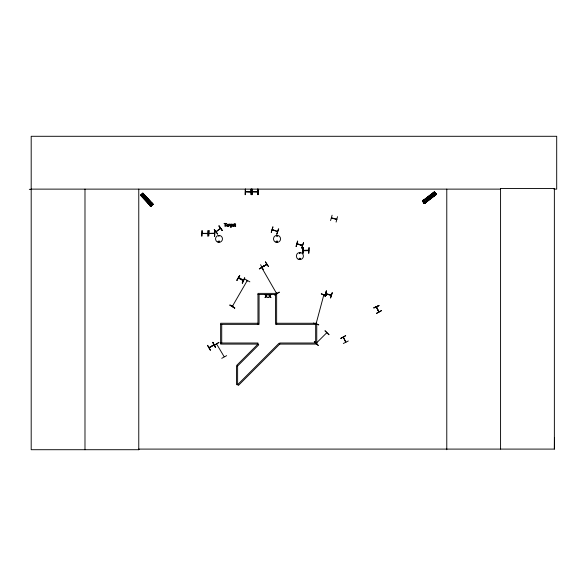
<?xml version="1.0" encoding="UTF-8"?>
<svg xmlns="http://www.w3.org/2000/svg" width="586" height="586" viewBox="0 0 586 586"><rect width="100%" height="100%" fill="white"/><g stroke="black" fill="none" stroke-linecap="round" stroke-linejoin="round"><path stroke-width="0.88" d="M553.96 189.124L556.7 189.124L556.7 136.289L31.19 136.289L31.19 449.711L138.853 449.711L138.779 449.096L554.363 449.096L554.444 437.764M345.711 342.253L343.242 337.221M376.358 307.013L378.798 311.928L376.358 306.947M378.549 311.415L378.974 311.84M316.191 323.311L316.074 323.846M316.455 323.362L316.315 323.787M324.021 295.007L323.677 295.483L324.043 294.956M247.512 280.569L247.028 280.855M218.703 235.975L219.303 235.894L218.739 236.048M218.629 241.498C219.75 240.458 219.003 242.509 218.717 241.666M276.511 241.359C277.449 243.307 277.742 240.011 276.599 241.242M277.346 235.975L276.739 236.055L277.303 235.902M276.717 241.41C277.552 242.853 277.163 240.07 276.746 241.666M299.585 253.145L300.157 252.991L299.651 253.284M299.995 253.035L299.959 252.874M300.259 258.763C299.431 257.481 299.651 259.635 300.127 258.902M300.376 258.8C299.571 256.705 299.036 260.484 300.428 258.668M213.531 345.337L213.949 344.802M213.985 345.029L209.224 347.791L213.831 344.839M266.352 264.799L266.784 264.257M313.459 323.164L318.806 324.856L313.437 323.238M330.577 220.6L332.101 215.209M331.954 218.168L331.405 217.824M336.122 219.354L336.818 219.274M337.514 216.659L336.1 222.079M316.088 323.787L323.816 294.941M326.299 290.971L325.127 296.45L326.277 290.964M325.091 296.443L326.541 291.03M326.351 294.004L325.897 293.63M330.804 294.941L331.237 295.293L325.882 293.857M330.614 297.922L332.284 292.575L330.533 297.9M295.996 246.479L297.527 241.095M296.223 246.545L297.732 241.146M302.405 245.527L297.109 243.981L302.288 245.49M297.659 244.201L297.197 243.776M302.361 245.453L301.885 245.336M301.768 248.09L303.497 242.758M303.475 242.75L301.695 248.068M232.32 306.368L232.81 305.973L232.503 306.515M272.9 226.936L271.318 232.312M271.245 232.29L272.878 226.929M277.368 231.631L272.27 229.785L272.864 229.785M276.98 231.455L277.566 231.433M276.68 234.188L278.46 228.877M276.878 234.261L278.724 228.972M261.7 267.648L261.898 267.978M276.797 293.352L276.343 292.963L276.658 293.498M326.739 332.775L316.176 343.279M218.541 241.227C218.856 243.498 220.248 239.945 218.527 241.366M345.872 342.085L343.447 337.184M378.944 311.789L376.542 306.808L376.505 307.372M216.029 231.646L220.468 228.225M236.891 280.233L239.733 275.398L236.869 280.218M237.074 280.328L239.696 275.376M238.817 278.255C237.176 276.394 245.402 280.775 242.772 280.32M242.179 282.987L244.706 277.991M202.111 233.367L202.734 233.558M245.409 191.79L251.013 191.981L245.468 191.79M252.178 191.79L257.774 191.981M308.734 250.347L303.145 250.317L303.804 250.603M244.977 279.112L249.863 281.844M232.334 306.419L232.613 305.929M232.591 306.427L232.781 306.024M232.364 306.368L247.329 280.445L247.248 281.031M151.715 205.239L151.327 204.77M216.747 344.253L224.094 356.61M207.715 233.624L202.229 233.338M207.708 233.367L207.085 233.624M318.235 345.403L314.257 341.455L318.205 345.432M328.944 334.687L324.966 330.738L328.936 334.701M140.472 195.263L142.838 193.043L153.114 204.206M141.68 196.237L143.731 194.332M142.383 196.991L144.434 195.087M143.431 198.119L145.482 196.215M144.354 199.123L146.405 197.218M145.401 200.251L147.46 198.346M149.899 205.085L151.957 203.181M149.862 205.73L152.594 203.188M149.943 205.811L152.675 203.269M153.158 204.155L150.8 206.367L140.523 195.211M262.557 266.967L261.957 266.982L266.828 264.454M209.656 347.571L209.121 347.535L213.897 344.832M214.381 229.5L217.736 233.99M216.227 231.77L220.629 228.43M422.447 201.086L434.46 191.827M422.535 201.203L434.556 191.952M422.631 201.328L434.651 192.069L422.733 201.459M422.777 201.518L434.761 192.215M422.85 201.613L434.885 192.376M422.96 201.752L435.024 192.552M423.143 201.965L423.663 202.646M423.788 202.807L435.098 194.098L423.832 202.859M423.905 202.961L435.955 193.746M424.059 203.159L436.065 193.893M424.125 203.239L436.138 193.981M424.235 203.393L436.255 194.134L424.271 203.437M424.345 203.532L436.402 194.325L434.424 191.776L422.411 201.042L424.389 203.584L436.409 194.332M336.723 219.494L331.361 218.043M325.999 293.652L331.193 295.014M297.153 243.776L302.369 245.219M276.438 293.718L279.2 292.099M274.482 295.132L279.302 292.282M214.227 345.315L219.01 342.4L214.249 345.344M221.75 358.332L226.665 355.636M260.58 264.718L263.348 269.582M265.429 261.913L268.498 266.608L265.443 261.905M262.081 267.194L266.879 264.425L262.103 267.238M207.473 345.418L210.301 350.26M373.89 308.046L378.9 305.548M378.93 305.606L373.765 307.804L378.937 305.621M381.413 310.683L376.505 313.393L381.398 310.646M340.781 338.342L345.711 335.668L340.818 338.408M348.311 340.971L343.315 343.506M207.598 233.616L202.111 233.558M29.3 189.344L31.19 189.337M31.19 189.124L500.576 189.124M252.236 191.79L257.715 191.79M245.124 194.684L245.409 189.088M251.321 194.684L251.05 189.088L251.086 194.684M207.708 230.664L207.752 236.261M214.447 233.133L208.975 233.418M202.17 233.367L207.598 233.338M209.077 233.418L214.564 233.448M308.734 250.603C293.85 251.138 311.767 249.746 308.185 250.559M257.972 294.472L276.643 294.472M257.972 323.252L220.636 323.252L220.636 344.099L257.972 344.099L258.741 344.868L237.623 365.994L237.623 384.658L238.392 385.427L279.793 344.033L279.024 343.264L237.623 384.658L236.532 384.658L236.532 365.994L237.623 365.994L236.854 365.217L257.972 344.099L257.972 343.008L220.636 343.008M276.643 323.252L316.755 323.252L316.755 344.099L279.793 344.099L279.793 343.008L316.755 343.008M220.636 324.344L259.063 324.344L259.063 294.472M316.755 324.344L275.552 324.344L275.552 294.472M331.522 217.824L336.708 219.215M325.897 293.923L331.222 295.351M243.227 280.555L238.392 277.998L243.337 280.606M272.336 229.602L277.464 231.367M229.946 305.145L234.832 307.884M276.9 236.217L277.185 235.975M424.096 201.987L423.451 202.045M142.523 193.336L152.843 204.455M142.427 193.424L152.763 204.529L142.391 193.461M142.273 193.57L152.58 204.697M142.164 193.673L152.492 204.778L142.112 193.717M152.287 204.968L151.664 205.554M141.79 195.255L150.917 205.049M141.753 195.292L151.474 205.745M141.05 194.72L151.342 205.869M141.534 195.497L151.247 205.95M141.49 195.534L151.195 206.001M141.402 195.614L151.071 206.118M261.92 267.516L262.14 267.839M276.548 293.425L261.7 267.582M433.332 192.889L435.046 195.109M432.519 193.512L434.226 195.731M431.303 194.457L433.01 196.669M430.219 195.285L431.926 197.504M428.996 196.222L430.703 198.442M423.766 200.258L425.473 202.478M423.129 200.156L425.407 203.115M423.041 200.229L425.319 203.188M218.878 226.035L222.299 230.474M214.154 229.675L217.574 234.114M212.659 342.422L215.465 347.271M207.678 345.3L210.477 350.15M554.363 449.096L554.363 188.516L500.576 188.516L500.576 449.096M446.781 189.124L446.781 449.711M315.664 324.344L315.664 343.008M303.05 247.644L303.05 253.24M302.845 247.644L302.845 253.24M276.643 324.344L276.643 293.381L257.972 293.381L257.972 324.344M258.089 189.088L258.089 194.684L257.774 189.088M257.811 189.088L257.855 194.684M252.097 189.088L252.134 194.684L251.892 189.088M251.321 189.088L251.291 194.684M245.329 189.088L245.329 194.684M221.728 324.344L221.728 343.008M214.601 230.488L214.637 236.092M138.772 189.124L138.772 449.711M84.985 189.124L84.985 449.711M231.961 226.108L231.573 227.053L230.313 227.112C233.902 226.108 227.888 226.526 230.855 224.101A0.996 0.996 0 0 1 231.587 224.24L231.961 224.145L231.961 226.108M232.364 225.009L232.803 226.247L234.224 226.225L232.737 225.478L234.268 225.295L233.887 224.218L232.957 224.16L232.364 225.009M226.518 225.507L226.496 225.72A0.762 0.762 0 0 0 226.614 226.123L228.262 226.364L228.122 224.357L226.672 224.189L227.888 224.907L226.518 225.507M230.525 224.878C230.818 228.02 232.371 223.112 230.525 224.878M226.907 225.544L227.471 226.064L227.888 225.2L226.907 225.544M145.313 198.551C145.987 200.954 147.218 196.94 145.313 198.551M232.781 224.76C234.188 226.115 233.931 223.486 232.781 224.76M321.296 293.894L326.636 295.615L321.296 293.894M429.882 196.625C430.336 199.079 431.933 195.204 429.882 196.625M244.699 277.984L242.392 283.097L244.699 277.984M229.99 305.079L234.7 308.119L229.99 305.079M266.894 294.619L266.183 295.784L265.026 294.619L265.934 296.098L264.997 297.578L266.154 296.391L267.326 297.578L266.396 296.077L267.326 294.619L266.894 294.619M270.534 294.619L269.816 295.784L268.659 294.619L269.567 296.098L268.63 297.578L269.787 296.391L270.959 297.578L270.029 296.077L270.959 294.619L270.534 294.619M229.294 224.672L228.782 226.364L228.782 224.145L229.961 224.16L229.294 224.672M219.069 225.896L222.24 230.525L219.069 225.896M264.008 265.795L259.334 268.893L264.008 265.795M212.865 342.305L215.392 347.315L212.865 342.305M235.704 226.006L235.133 225.998L235.037 224.453L235.726 224.145L234.664 223.508C234.239 224.042 234.517 227.361 235.726 226.006M226.379 223.405L223.999 223.405L224.995 223.757L224.995 226.364L225.39 226.364L225.39 223.757L226.379 223.405M208.96 230.488L208.653 236.092L208.946 230.488M214.872 230.488L214.564 236.092L214.872 230.488M202.111 230.664L201.826 236.261L202.031 230.664M303.13 247.644L302.823 253.24L303.116 247.644M309.042 247.644L308.771 253.24L309.042 247.644M153.019 204.287L142.698 193.175L153.005 204.309M150.983 206.206L140.655 195.094L150.961 206.221M298.12 259.115A3.545 3.545 0 0 0 303.431 256.045A3.545 3.545 0 0 0 298.12 252.984A3.545 3.545 0 0 0 298.12 259.115M217.274 241.886A3.472 3.472 0 0 0 222.482 238.883A3.472 3.472 0 0 0 217.274 235.872A3.472 3.472 0 0 0 217.274 241.886M275.266 241.945A3.545 3.545 0 0 0 280.577 238.883A3.545 3.545 0 0 0 275.266 235.814A3.545 3.545 0 0 0 275.266 241.945"/></g></svg>
